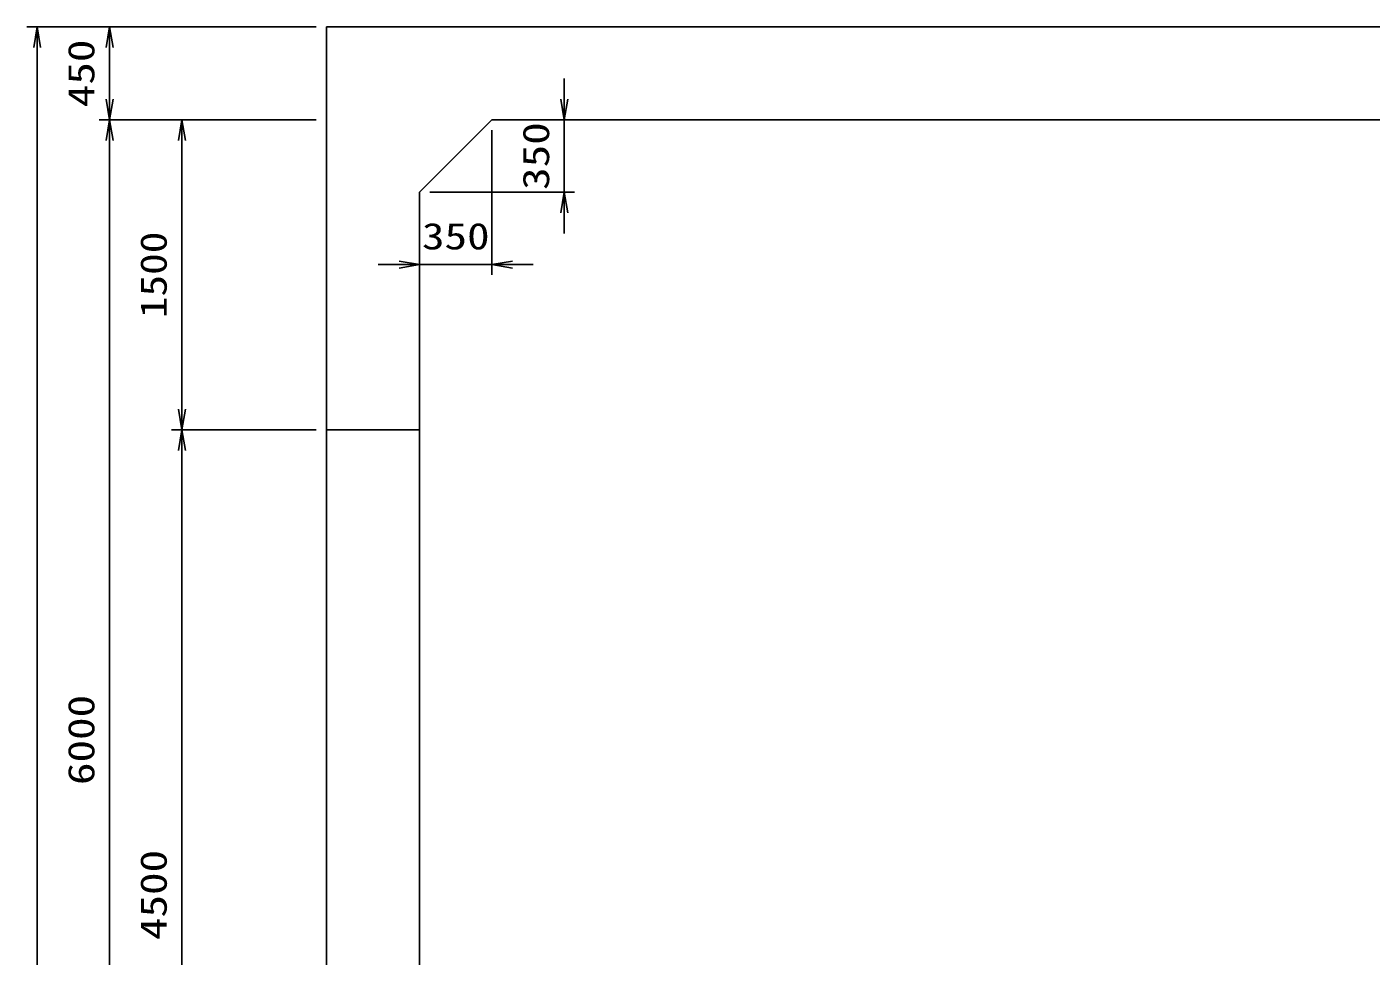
# Model space of a CAD drawing. Units: millimetres at full size. Extents: x 0 to 42050, y 0 to 29700.
# Drawn here: x 15875 to 22378, y 15204 to 19700 of the extents above; entities that cross this region are included whole.
import ezdxf
from ezdxf.enums import TextEntityAlignment as Align

# ---------------------------------------------------------------- set-up
doc = ezdxf.new("R2010")
doc.units = ezdxf.units.MM
doc.layers.add('D-STR-DIM', color=7, linetype='Continuous', lineweight=25)
doc.layers.add('D-STR-STRn', color=1, linetype='Continuous', lineweight=25)
doc.styles.add('ＭＳ ゴシック', font='')
doc.styles.get('ＭＳ ゴシック').set_extended_font_data('MS Gothic')

# ---------------------------------------------------------------- blocks, each defined once
blk = doc.blocks.new('open_arrow')
at = {"color": 0, "linetype": 'Continuous', "lineweight": -2}
blk.add_lwpolyline([(7.5, 1.25), (0, 0), (7.5, -1.25)], dxfattribs=at)

msp = doc.modelspace()

# ---------------------------------------------------------------- linework, layer by layer
at = {"layer": 'D-STR-DIM'}
for p, q in [((17275, 19700), (15875, 19700)), ((15925, 12750), (15925, 19700)), ((17275, 19700), (16225, 19700)), ((16275, 19250), (16275, 19700)), ((18475, 18700), (18475, 19450)), ((17275, 19250), (16225, 19250)), ((17275, 19250), (16225, 19250)), ((16275, 13250), (16275, 19250)), ((17275, 19250), (16575, 19250)), ((16625, 17750), (16625, 19250)), ((18175, 19250), (18525, 19250)), ((18125, 19200), (18125, 18500)), ((17825, 18900), (18525, 18900)), ((17775, 18850), (17775, 18500)), ((18325, 18550), (17575, 18550)), ((17275, 17750), (16575, 17750)), ((17275, 17750), (16575, 17750)), ((16625, 13250), (16625, 17750))]:
    msp.add_line(p, q, dxfattribs=at)
at = {"layer": 'D-STR-STRn'}
for p, q in [((17325, 19700), (24725, 19700)), ((17325, 12750), (17325, 19700)), ((18125, 19250), (17775, 18900)), ((18125, 19250), (23925, 19250)), ((17775, 13600), (17775, 18900)), ((17325, 17750), (17775, 17750))]:
    msp.add_line(p, q, dxfattribs=at)

# ---------------------------------------------------------------- block references
at = {"layer": 'D-STR-DIM', "xscale": 13.3, "yscale": 13.3}
for p, rotation in [((15925, 19700), 270), ((16275, 19700), 270), ((16275, 19250), 90), ((18475, 19250), 90), ((16275, 19250), 270), ((16625, 19250), 270), ((18475, 18900), 270), ((17775, 18550), 180), ((16625, 17750), 90), ((16625, 17750), 270)]:
    msp.add_blockref('open_arrow', p, dxfattribs=dict(at, rotation=rotation))
msp.add_blockref('open_arrow', (18125, 18550), dxfattribs=at)

# ---------------------------------------------------------------- texts
at = {"layer": 'D-STR-DIM', "style": 'ＭＳ ゴシック'}
for s, width, p in [('450', 1.25, (16137.5, 19475)), ('350', 1.25, (18337.5, 19075)), ('1500', 1.2, (16487.5, 18500)), ('6000', 1.25, (16137.5, 16250)), ('4500', 1.25, (16487.5, 15500))]:
    msp.add_text(s, height=128.3, rotation=90, dxfattribs=dict(at, width=width)).set_placement(p, align=Align.MIDDLE_CENTER)
at = {"layer": 'D-STR-DIM', "style": 'ＭＳ ゴシック', "width": 1.25}
msp.add_text('350', height=128.3, dxfattribs=at).set_placement((17950, 18687.5), align=Align.MIDDLE_CENTER)

doc.saveas('drawing.dxf')
